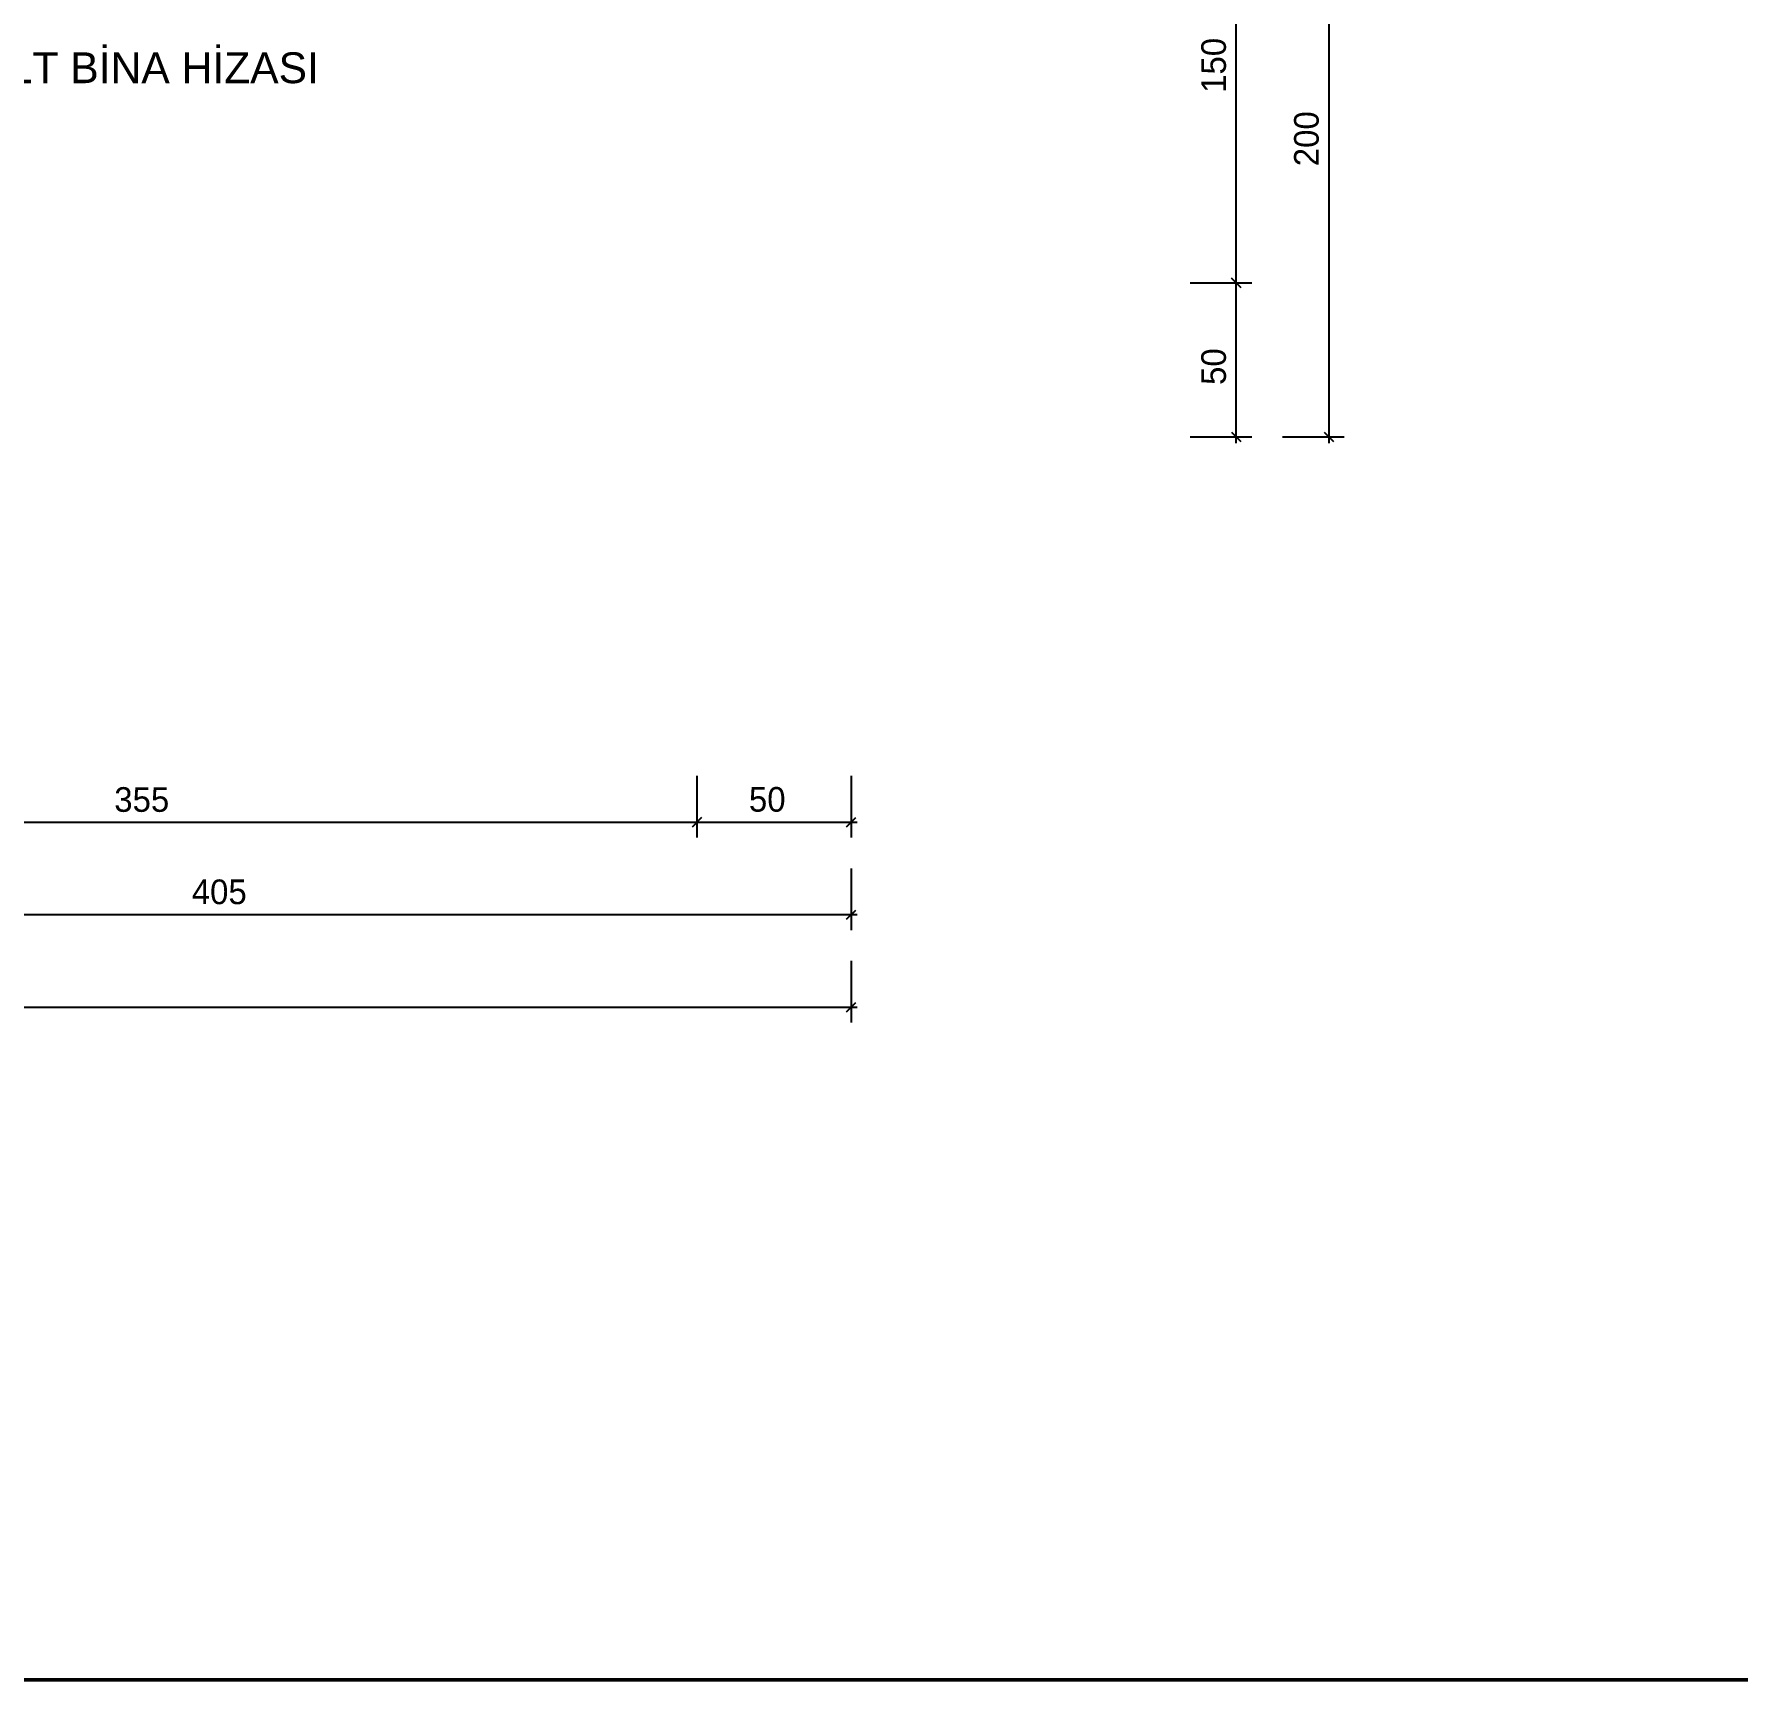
# Model space of a CAD drawing. Extents: x 182769.15 to 182771.38, y 101811.72 to 101812.21.
# Drawn here: x 182770.1171 to 182770.2277, y 101811.7232 to 101811.83 of the extents above; entities that cross this region are included whole.
import ezdxf
from ezdxf.enums import TextEntityAlignment as Align

# ---------------------------------------------------------------- set-up
doc = ezdxf.new("R2010")
doc.units = 0
doc.header["$MEASUREMENT"] = 0
doc.linetypes.add('DUZ', pattern=[500, 500])
doc.layers.get('0').update_dxf_attribs({"color": 1, "linetype": 'DUZ'})
doc.layers.add('dış dikey', color=2, linetype='Continuous')
doc.layers.add('kapı pen. yazısı', color=1, linetype='Continuous')
doc.layers.add('Standard', color=7, linetype='Continuous', lineweight=25)
doc.styles.add('ARIAL', font='arial.ttf', dxfattribs={"height": 10})
doc.styles.add('İÇ ÖLÇÜ', font='stylu.ttf', dxfattribs={"height": 8})

msp = doc.modelspace()

# ---------------------------------------------------------------- linework, layer by layer
at = {"color": 0, "linetype": 'ByBlock'}
for p, q in [((182770.19482, 101811.81412), (182770.19542, 101811.81352)), ((182770.19542, 101811.81352), (182770.19482, 101811.81412)), ((182770.19482, 101811.80412), (182770.19542, 101811.80352)), ((182770.20082, 101811.80412), (182770.20142, 101811.80352)), ((182770.16042, 101811.77912), (182770.15982, 101811.77852)), ((182770.15982, 101811.77852), (182770.16042, 101811.77912)), ((182770.16982, 101811.77852), (182770.17042, 101811.77912)), ((182770.16982, 101811.77252), (182770.17042, 101811.77312)), ((182770.16982, 101811.76652), (182770.17042, 101811.76712))]:
    msp.add_line(p, q, dxfattribs=at)
at = {"layer": 'dış dikey'}
for p, q in [((182770.19512, 101811.81342), (182770.19512, 101811.84422)), ((182770.20112, 101811.84422), (182770.20112, 101811.80342)), ((182770.19212, 101811.81382), (182770.19612, 101811.81382)), ((182770.19212, 101811.81382), (182770.19612, 101811.81382)), ((182770.19512, 101811.80342), (182770.19512, 101811.81422)), ((182770.19212, 101811.80382), (182770.19612, 101811.80382)), ((182770.19812, 101811.80382), (182770.20212, 101811.80382)), ((182770.16012, 101811.78182), (182770.16012, 101811.77782)), ((182770.16012, 101811.78182), (182770.16012, 101811.77782)), ((182770.17012, 101811.78182), (182770.17012, 101811.77782)), ((182770.08872, 101811.77882), (182770.16052, 101811.77882)), ((182770.15972, 101811.77882), (182770.17052, 101811.77882)), ((182770.17012, 101811.77582), (182770.17012, 101811.77182)), ((182770.08872, 101811.77282), (182770.17052, 101811.77282)), ((182770.17012, 101811.76982), (182770.17012, 101811.76582)), ((182769.98172, 101811.76682), (182770.17052, 101811.76682))]:
    msp.add_line(p, q, dxfattribs=at)
at = {"layer": 'Standard', "color": 4, "linetype": 'ByBlock', "lineweight": 50}
msp.add_line((182769.89716, 101811.72316), (182770.24994, 101811.72316), dxfattribs=at)

# ---------------------------------------------------------------- texts
at = {"layer": 'dış dikey', "color": 11, "style": 'İÇ ÖLÇÜ'}
for s, p in [('150', (182770.19445, 101811.82614)), ('200', (182770.20047, 101811.82138)), ('50', (182770.19445, 101811.80719))]:
    msp.add_text(s, height=0.0016, rotation=90, dxfattribs=at).set_placement(p)
for s, p in [('355', (182770.1223, 101811.77949)), ('50', (182770.16349, 101811.7795)), ('405', (182770.12733, 101811.7735))]:
    msp.add_text(s, height=0.0016, dxfattribs=at).set_placement(p)
at = {"layer": 'kapı pen. yazısı', "style": 'ARIAL', "width": 0.989404}
msp.add_text('ALT BİNA HİZASI', height=0.002, dxfattribs=at).set_placement((182770.11361, 101811.82677), (182770.13558, 101811.82677), align=Align.FIT)

doc.saveas('drawing.dxf')
